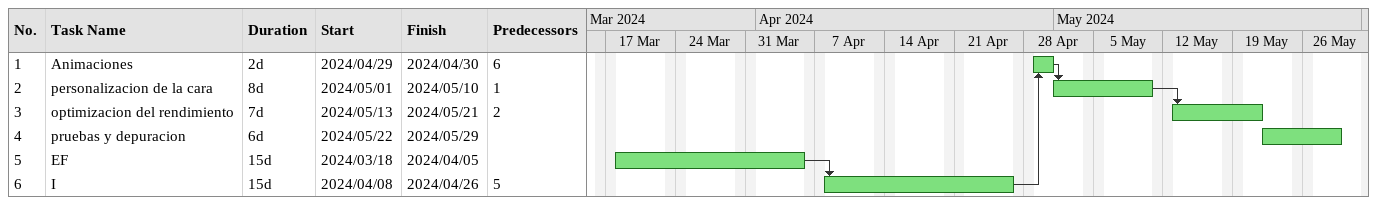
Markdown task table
| ID | Task | Duration | Start | Finish | Predecessors |
|---|---|---|---|---|---|
| 1 | Animaciones | 2d | 2024-04-29 | 2024-04-30 | 6 |
| 2 | personalizacion de la cara | 8d | 2024-05-01 | 2024-05-10 | 1 |
| 3 | optimizacion del rendimiento | 7d | 2024-05-13 | 2024-05-21 | 2 |
| 4 | pruebas y depuracion | 6d | 2024-05-22 | 2024-05-29 |  |
| 5 | EF | 15d | 2024-03-18 | 2024-04-05 |  |
| 6 | I | 15d | 2024-04-08 | 2024-04-26 | 5 |
